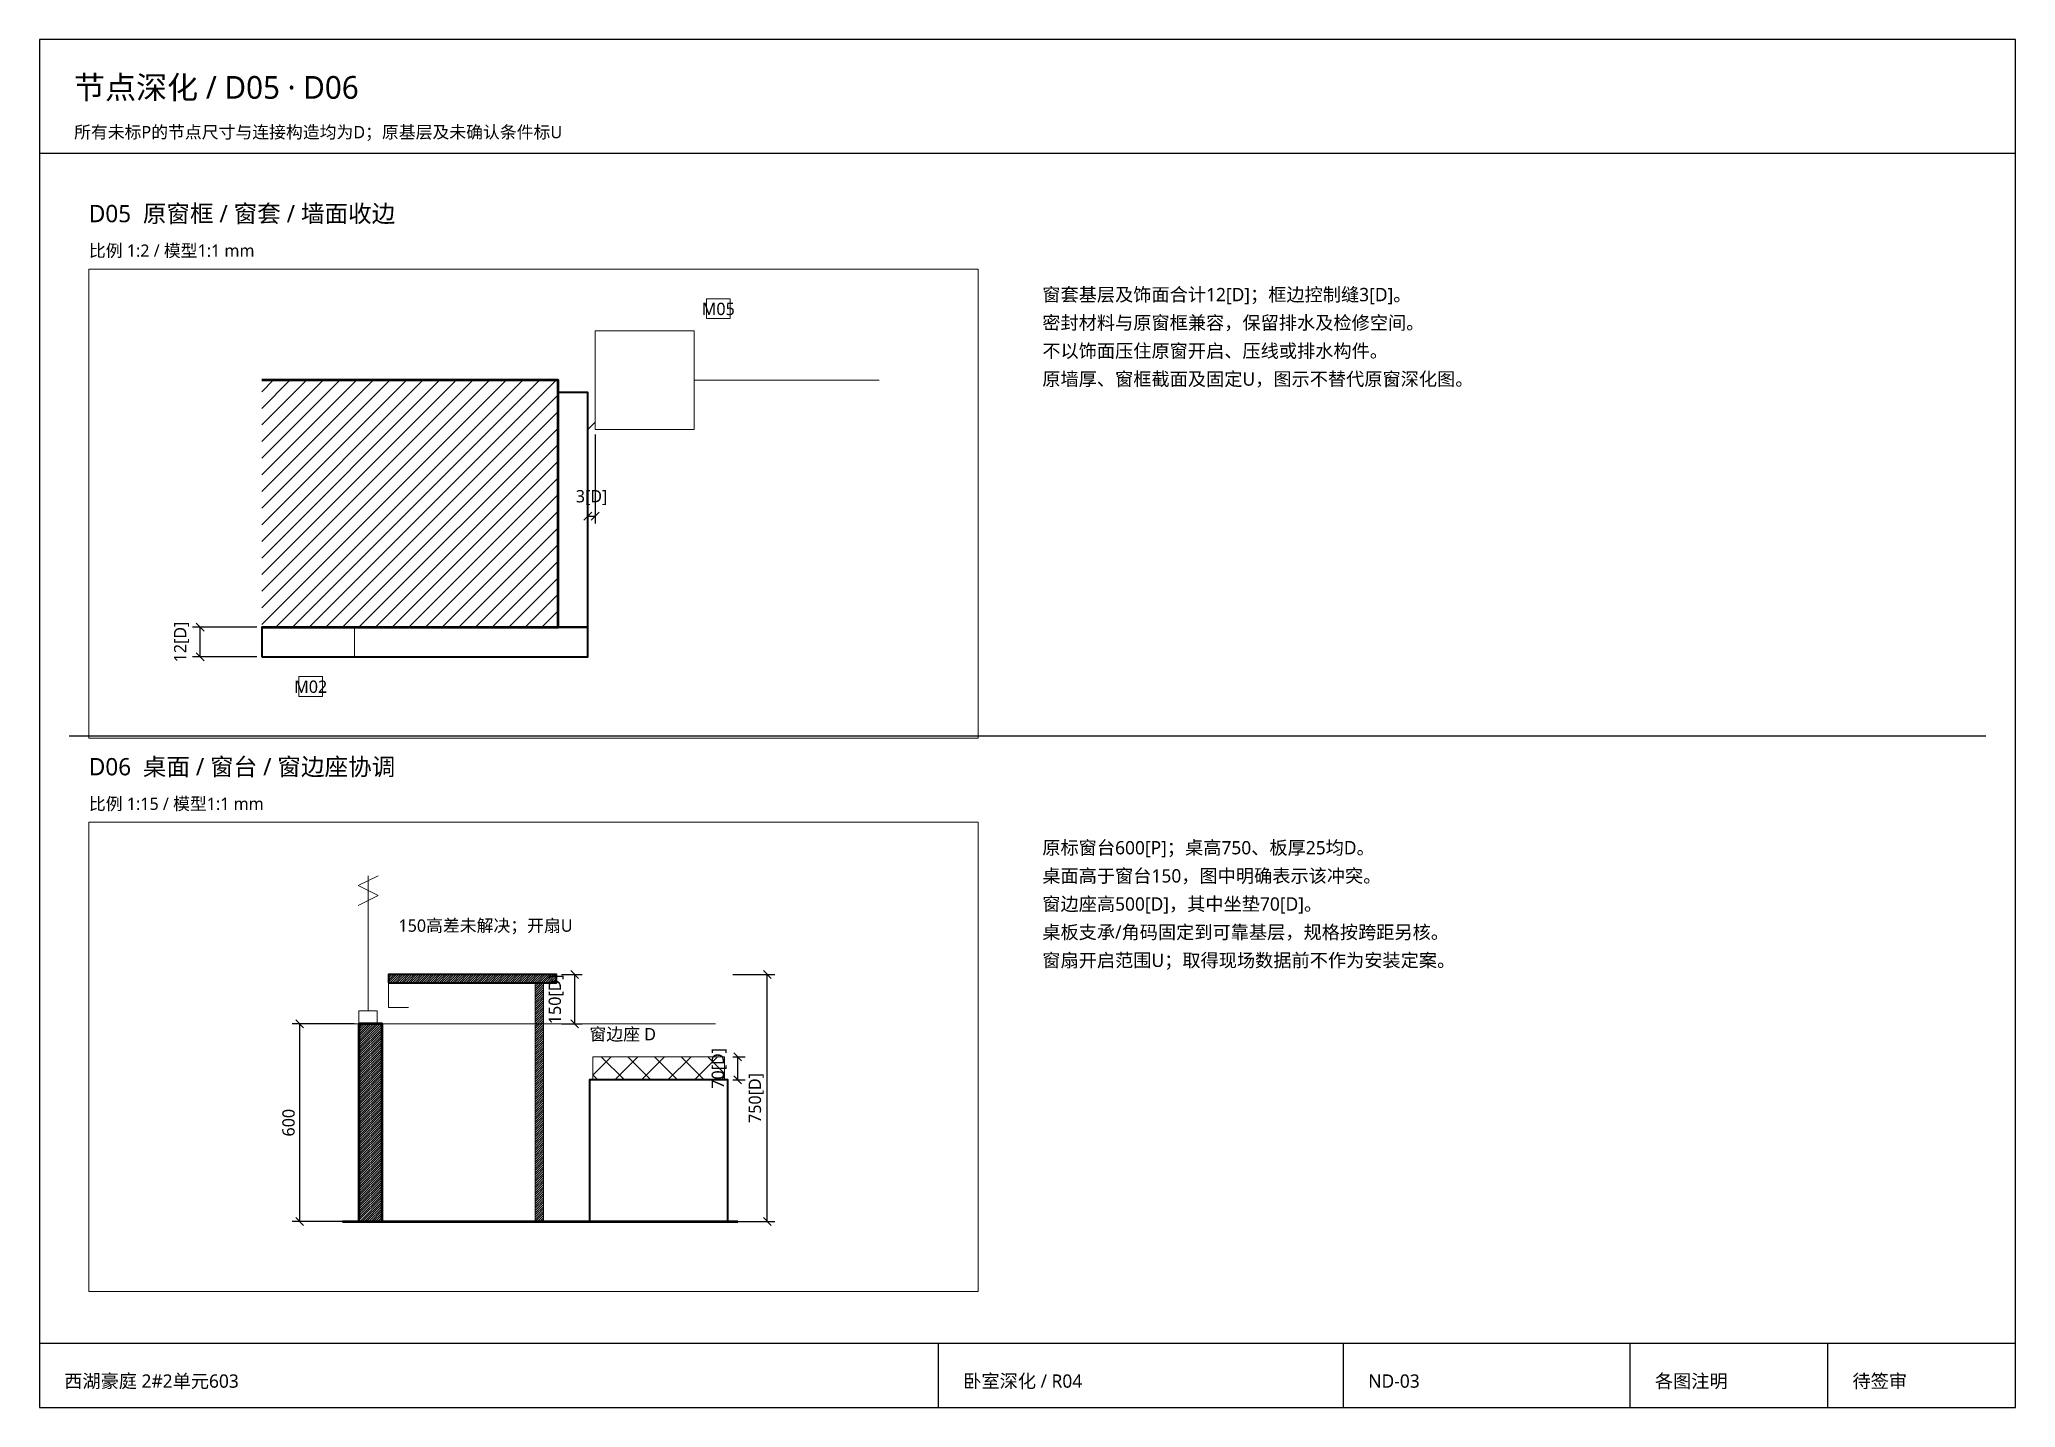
# Paper-space layout 'ND-03' of a CAD drawing. Header units: millimetres. Extents: x 10 to 410, y 10 to 287.
# The model-space entities are those that its viewports show. They can reach past a viewport. Long polylines and large blocks are cut down to what shows.
import ezdxf
from ezdxf.enums import TextEntityAlignment as Align

# ---------------------------------------------------------------- set-up
doc = ezdxf.new("R2010")
doc.units = ezdxf.units.MM
doc.linetypes.add('DASHED', pattern=[1.524, 1.27, -0.254])
for name, color, linetype, lineweight in [('A-DETAIL', 7, 'Continuous', 18), ('A-DIM', 7, 'Continuous', 13), ('A-FLOOR', 7, 'Continuous', 50), ('A-GLASS', 7, 'Continuous', 18), ('A-HATCH', 8, 'Continuous', 9), ('A-HIDDEN', 8, 'DASHED', 9), ('A-MATERIAL', 7, 'Continuous', 13), ('A-OUTLINE', 7, 'Continuous', 35), ('A-PENDING', 8, 'DASHED', 13), ('A-SYMBOL', 7, 'Continuous', 18), ('A-TEXT', 7, 'Continuous', 13), ('A-WALL', 7, 'Continuous', 50), ('S-FRAME', 7, 'Continuous', 25), ('S-TEXT', 7, 'Continuous', 13)]:
    doc.layers.add(name, color=color, linetype=linetype, lineweight=lineweight)
doc.layers.add('S-VPORT', color=7, linetype='Continuous', lineweight=0, plot=False)
doc.styles.add('CN', font='NotoSansCJK-Regular.ttc')
doc.styles.add('OpenSansCondensed-Light', font='OpenSansCondensed-Light.ttf')
doc.dimstyles.new('EZDXF', dxfattribs={"dimtxt": 0.25, "dimasz": 0.175, "dimexe": 0.375, "dimexo": 0.125, "dimgap": 0.1, "dimtad": 1, "dimlfac": 100, "dimzin": 12, "dimdsep": 46, "dimtxsty": 'OpenSansCondensed-Light', "dimblk": 'ARCHTICK', "dimcen": 2.5, "dimazin": 3, "dimtfac": 0.5, "dimtmove": 2, "dimatfit": 3, "dimarcsym": 0})

# ---------------------------------------------------------------- blocks, each defined once
blk = doc.blocks.new('_ARCHTICK')
at = {"color": 0, "linetype": 'ByBlock', "const_width": 0.15}
blk.add_lwpolyline([(-0.5, -0.5), (0.5, 0.5)], dxfattribs=at)

msp = doc.modelspace()

# ---------------------------------------------------------------- hatches: boundary and pattern name
at = {"layer": 'A-HATCH'}
h = msp.add_hatch(dxfattribs=at)
h.set_pattern_fill('ANSI31', scale=1.5)
h.paths.add_polyline_path([(305090, 725), (305600, 725), (305600, 750), (305090, 750)])
h = msp.add_hatch(dxfattribs=at)
h.set_pattern_fill('ANSI31', scale=1.5)
h.paths.add_polyline_path([(305535, 0), (305560, 0), (305560, 725), (305535, 725)])
h = msp.add_hatch(dxfattribs=at)
h.set_pattern_fill('ANSI31', scale=1.5)
h.paths.add_polyline_path([(305000, 0), (305070, 0), (305070, 600), (305000, 600)])
h = msp.add_hatch(dxfattribs=at)
h.set_pattern_fill('ANSI37', scale=18)
h.paths.add_polyline_path([(305710, 430), (306110, 430), (306110, 500), (305710, 500)])
h = msp.add_hatch(dxfattribs=at)
h.set_pattern_fill('ANSI31', scale=1.5)
h.paths.add_polyline_path([(300000, 0), (300120, 0), (300120, 100), (300000, 100)])
h = msp.add_hatch(dxfattribs=at)
h.set_pattern_fill('ANSI31', scale=30, angle=45)
h.paths.add_polyline_path([(300120, 0), (300132, 0), (300132, 95), (300120, 95)])
h = msp.add_hatch(dxfattribs=at)
h.set_pattern_fill('ANSI31', scale=30, angle=45)
h.paths.add_polyline_path([(300000, -12), (300132, -12), (300132, 0), (300000, 0)])

# ---------------------------------------------------------------- linework, layer by layer
at = {"layer": 'A-DETAIL'}
msp.add_line((300132, 80), (300135, 83), dxfattribs=at)
for points in [[(305535, 0), (305560, 0), (305560, 725), (305535, 725)], [(305710, 430), (306110, 430), (306110, 500), (305710, 500)]]:
    msp.add_lwpolyline(points, close=True, dxfattribs=at)
at = {"layer": 'A-FLOOR'}
msp.add_line((304950, 0), (306150, 0), dxfattribs=at)
at = {"layer": 'A-GLASS'}
for p, q in [((305028, 640), (305028, 1050)), ((300175, 100), (300250, 100))]:
    msp.add_line(p, q, dxfattribs=at)
for points in [[(305000, 600), (305055, 600), (305055, 640), (305000, 640)], [(300135, 80), (300175, 80), (300175, 120), (300135, 120)]]:
    msp.add_lwpolyline(points, close=True, dxfattribs=at)
at = {"layer": 'A-HIDDEN', "ltscale": 4}
msp.add_line((304940, 600), (306150, 600), dxfattribs=at)
at = {"layer": 'A-MATERIAL'}
for points in [[(300180, 125), (300189.6, 125), (300189.6, 133), (300180, 133)], [(300015, -28), (300024.6, -28), (300024.6, -20), (300015, -20)]]:
    msp.add_lwpolyline(points, close=True, dxfattribs=at)
at = {"layer": 'A-OUTLINE'}
for points in [[(305090, 725), (305600, 725), (305600, 750), (305090, 750)], [(305700, 0), (306120, 0), (306120, 430), (305700, 430)], [(300120, 0), (300132, 0), (300132, 95), (300120, 95)], [(300000, -12), (300132, -12), (300132, 0), (300000, 0)]]:
    msp.add_lwpolyline(points, close=True, dxfattribs=at)
at = {"layer": 'A-PENDING'}
msp.add_lwpolyline([(304998, 960), (305058, 990), (304998, 1020), (305058, 1050)], dxfattribs=at)
at = {"layer": 'A-SYMBOL'}
msp.add_lwpolyline([(305090, 725), (305090, 650), (305150, 650)], dxfattribs=at)
at = {"layer": 'A-WALL'}
msp.add_lwpolyline([(305000, 0), (305070, 0), (305070, 600), (305000, 600)], close=True, dxfattribs=at)
msp.add_lwpolyline([(300000, 0), (300120, 0), (300120, 100), (300000, 100)], dxfattribs=at)

# ---------------------------------------------------------------- texts
at = {"layer": 'A-MATERIAL', "style": 'CN'}
for s, p in [('M05', (300184.8, 126.4)), ('M02', (300019.8, -26.6))]:
    msp.add_text(s, height=5, dxfattribs=at).set_placement(p, align=Align.CENTER)
at = {"layer": 'A-TEXT', "style": 'CN'}
for s, p in [('150高差未解决；开扇U', (305120, 880)), ('窗边座 D', (305700, 550))]:
    msp.add_text(s, height=37.5, dxfattribs=at).set_placement(p)

# ---------------------------------------------------------------- dimensions: what is measured, and where the dimension line sits
at = {"layer": 'A-DIM'}
for base, p1, p2, override in [((305655, 600), (305600, 600), (305600, 750), {"dimscale": 15, "dimtxt": 2.5, "dimasz": 2, "dimexe": 1.5, "dimexo": 1, "dimgap": 1, "dimtad": 1, "dimdec": 0, "dimlfac": 1, "dimzin": 8, "dimpost": '<>[D]', "dimtxsty": 'CN', "dimtsz": 0.8, "dimclrd": 0, "dimclre": 0, "dimclrt": 0}), ((306240, 0), (306120, 0), (306120, 750), {"dimscale": 15, "dimtxt": 2.5, "dimasz": 2, "dimexe": 1.5, "dimexo": 1, "dimgap": 1, "dimtad": 1, "dimdec": 0, "dimlfac": 1, "dimzin": 8, "dimpost": '<>[D]', "dimtxsty": 'CN', "dimtsz": 0.8, "dimclrd": 0, "dimclre": 0, "dimclrt": 0}), ((304820, 0), (305000, 0), (305000, 600), {"dimscale": 15, "dimtxt": 2.5, "dimasz": 2, "dimexe": 1.5, "dimexo": 1, "dimgap": 1, "dimtad": 1, "dimdec": 0, "dimlfac": 1, "dimzin": 8, "dimpost": '', "dimtxsty": 'CN', "dimtsz": 0.8, "dimclrd": 0, "dimclre": 0, "dimclrt": 0}), ((306150, 430), (306120, 430), (306120, 500), {"dimscale": 15, "dimtxt": 2.5, "dimasz": 2, "dimexe": 1.5, "dimexo": 1, "dimgap": 1, "dimtad": 1, "dimdec": 0, "dimlfac": 1, "dimzin": 8, "dimpost": '<>[D]', "dimtxsty": 'CN', "dimtsz": 0.8, "dimclrd": 0, "dimclre": 0, "dimclrt": 0}), ((299975, -12), (300000, -12), (300000, 0), {"dimscale": 2, "dimtxt": 2.5, "dimasz": 2, "dimexe": 1.5, "dimexo": 1, "dimgap": 1, "dimtad": 1, "dimdec": 0, "dimlfac": 1, "dimzin": 8, "dimpost": '<>[D]', "dimtxsty": 'CN', "dimtsz": 0.8, "dimclrd": 0, "dimclre": 0, "dimclrt": 0})]:
    msp.add_linear_dim(base=base, p1=p1, p2=p2, angle=90, dimstyle='EZDXF', override=override, dxfattribs=at).render()
msp.add_linear_dim(base=(300132, 45), p1=(300132, 80), p2=(300135, 80), dimstyle='EZDXF', override={"dimscale": 2, "dimtxt": 2.5, "dimasz": 2, "dimexe": 1.5, "dimexo": 1, "dimgap": 1, "dimtad": 1, "dimdec": 0, "dimlfac": 1, "dimzin": 8, "dimpost": '<>[D]', "dimtxsty": 'CN', "dimtsz": 0.8, "dimclrd": 0, "dimclre": 0, "dimclrt": 0}, dxfattribs=at).render()

psp = doc.layouts.new('ND-03')

# ---------------------------------------------------------------- linework, layer by layer
at = {"layer": 'S-FRAME'}
for p, q in [((10, 264), (410, 264)), ((16, 146), (404, 146)), ((10, 23), (410, 23)), ((192, 10), (192, 23)), ((274, 10), (274, 23)), ((332, 10), (332, 23)), ((372, 10), (372, 23))]:
    psp.add_line(p, q, dxfattribs=at)
psp.add_lwpolyline([(10, 10), (410, 10), (410, 287), (10, 287)], close=True, dxfattribs=at)

# ---------------------------------------------------------------- texts
at = {"layer": 'S-TEXT', "style": 'CN'}
for s, height, p in [('节点深化 / D05 · D06', 4.6, (17, 275)), ('所有未标P的节点尺寸与连接构造均为D；原基层及未确认条件标U', 2.5, (17, 267)), ('D05  原窗框 / 窗套 / 墙面收边', 3.5, (20, 250)), ('比例 1:2 / 模型1:1 mm', 2.5, (20, 243)), ('窗套基层及饰面合计12[D]；框边控制缝3[D]。', 2.7, (213, 234)), ('密封材料与原窗框兼容，保留排水及检修空间。', 2.7, (213, 228.3)), ('不以饰面压住原窗开启、压线或排水构件。', 2.7, (213, 222.6)), ('原墙厚、窗框截面及固定U，图示不替代原窗深化图。', 2.7, (213, 216.9)), ('D06  桌面 / 窗台 / 窗边座协调', 3.5, (20, 138)), ('比例 1:15 / 模型1:1 mm', 2.5, (20, 131)), ('原标窗台600[P]；桌高750、板厚25均D。', 2.7, (213, 122)), ('桌面高于窗台150，图中明确表示该冲突。', 2.7, (213, 116.3)), ('窗边座高500[D]，其中坐垫70[D]。', 2.7, (213, 110.6)), ('桌板支承/角码固定到可靠基层，规格按跨距另核。', 2.7, (213, 104.9)), ('窗扇开启范围U；取得现场数据前不作为安装定案。', 2.7, (213, 99.2)), ('西湖豪庭 2#2单元603', 2.7, (15, 14)), ('卧室深化 / R04', 2.7, (197, 14)), ('ND-03', 2.7, (279, 14)), ('各图注明', 2.7, (337, 14)), ('待签审', 2.7, (377, 14))]:
    psp.add_text(s, height=height, dxfattribs=at).set_placement(p)

# ---------------------------------------------------------------- viewports
at = {"layer": 'S-VPORT'}
psp.add_viewport(center=(110, 193), size=(180, 95), view_center_point=(300110, 50), view_height=190, dxfattribs=at)
psp.add_viewport(center=(110, 81), size=(180, 95), view_center_point=(305530, 500), view_height=1425, status=3, dxfattribs=at)

doc.saveas('drawing.dxf')
